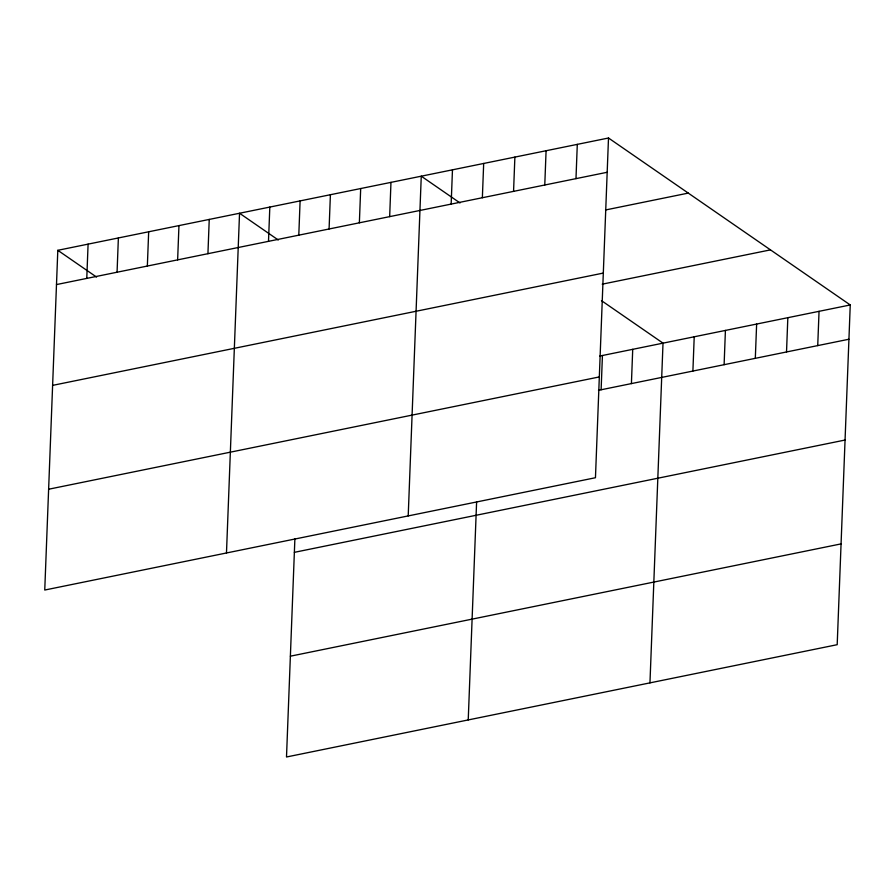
<?xml version="1.0" encoding="UTF-8"?>
<svg xmlns="http://www.w3.org/2000/svg" width="895" height="895" viewBox="0 0 895 895"><rect width="100%" height="100%" fill="white"/><g stroke="black" fill="none" stroke-linecap="round" stroke-linejoin="round"><path stroke-width="1.34" d="M57.806 250.309L44.75 590.04L595.455 477.729L608.499 138.009L57.806 250.309L96.548 277.07M86.77 278.401L88.09 244.134M117.066 272.225L118.375 237.947M147.351 266.05L148.671 231.771M177.635 259.874L178.955 225.596M207.931 253.699L209.24 219.42M226.48 552.976L239.536 213.245L278.278 240.005M268.5 241.337L269.82 207.069M298.796 235.161L300.105 200.894M294.88 538.902L286.501 756.991L837.194 644.691L850.25 304.96L608.499 138.009M329.08 228.986L330.4 194.718M359.365 222.81L360.685 188.543M389.661 216.635L390.97 182.367M408.209 515.912L421.265 176.181L460.008 202.952M451.158 204.094L452.467 169.826M482.36 197.728L483.68 163.461M468.23 719.938L476.61 501.838M513.562 191.362L514.882 157.095M544.775 185.008L546.084 150.729M575.977 178.642L577.297 144.363M601.116 389.772L602.436 355.505M631.411 383.597L632.72 349.318M649.96 682.874L663.016 343.143L601.474 300.642M692.898 371.056L694.218 336.788M724.111 364.69L725.42 330.423M755.313 358.324L756.633 324.057M786.526 351.959L787.835 317.691M817.728 345.604L819.048 311.326M56.486 284.576L607.179 172.276M605.512 209.978L688.277 193.096M52.615 385.376L603.308 273.076M602.234 284.174L770.472 249.873M599.807 356.042L850.25 304.96M48.621 489.229L599.326 376.929M598.486 390.309L848.93 339.239M294.365 552.338L845.059 440.038M290.372 656.192L841.076 543.891"/></g></svg>
